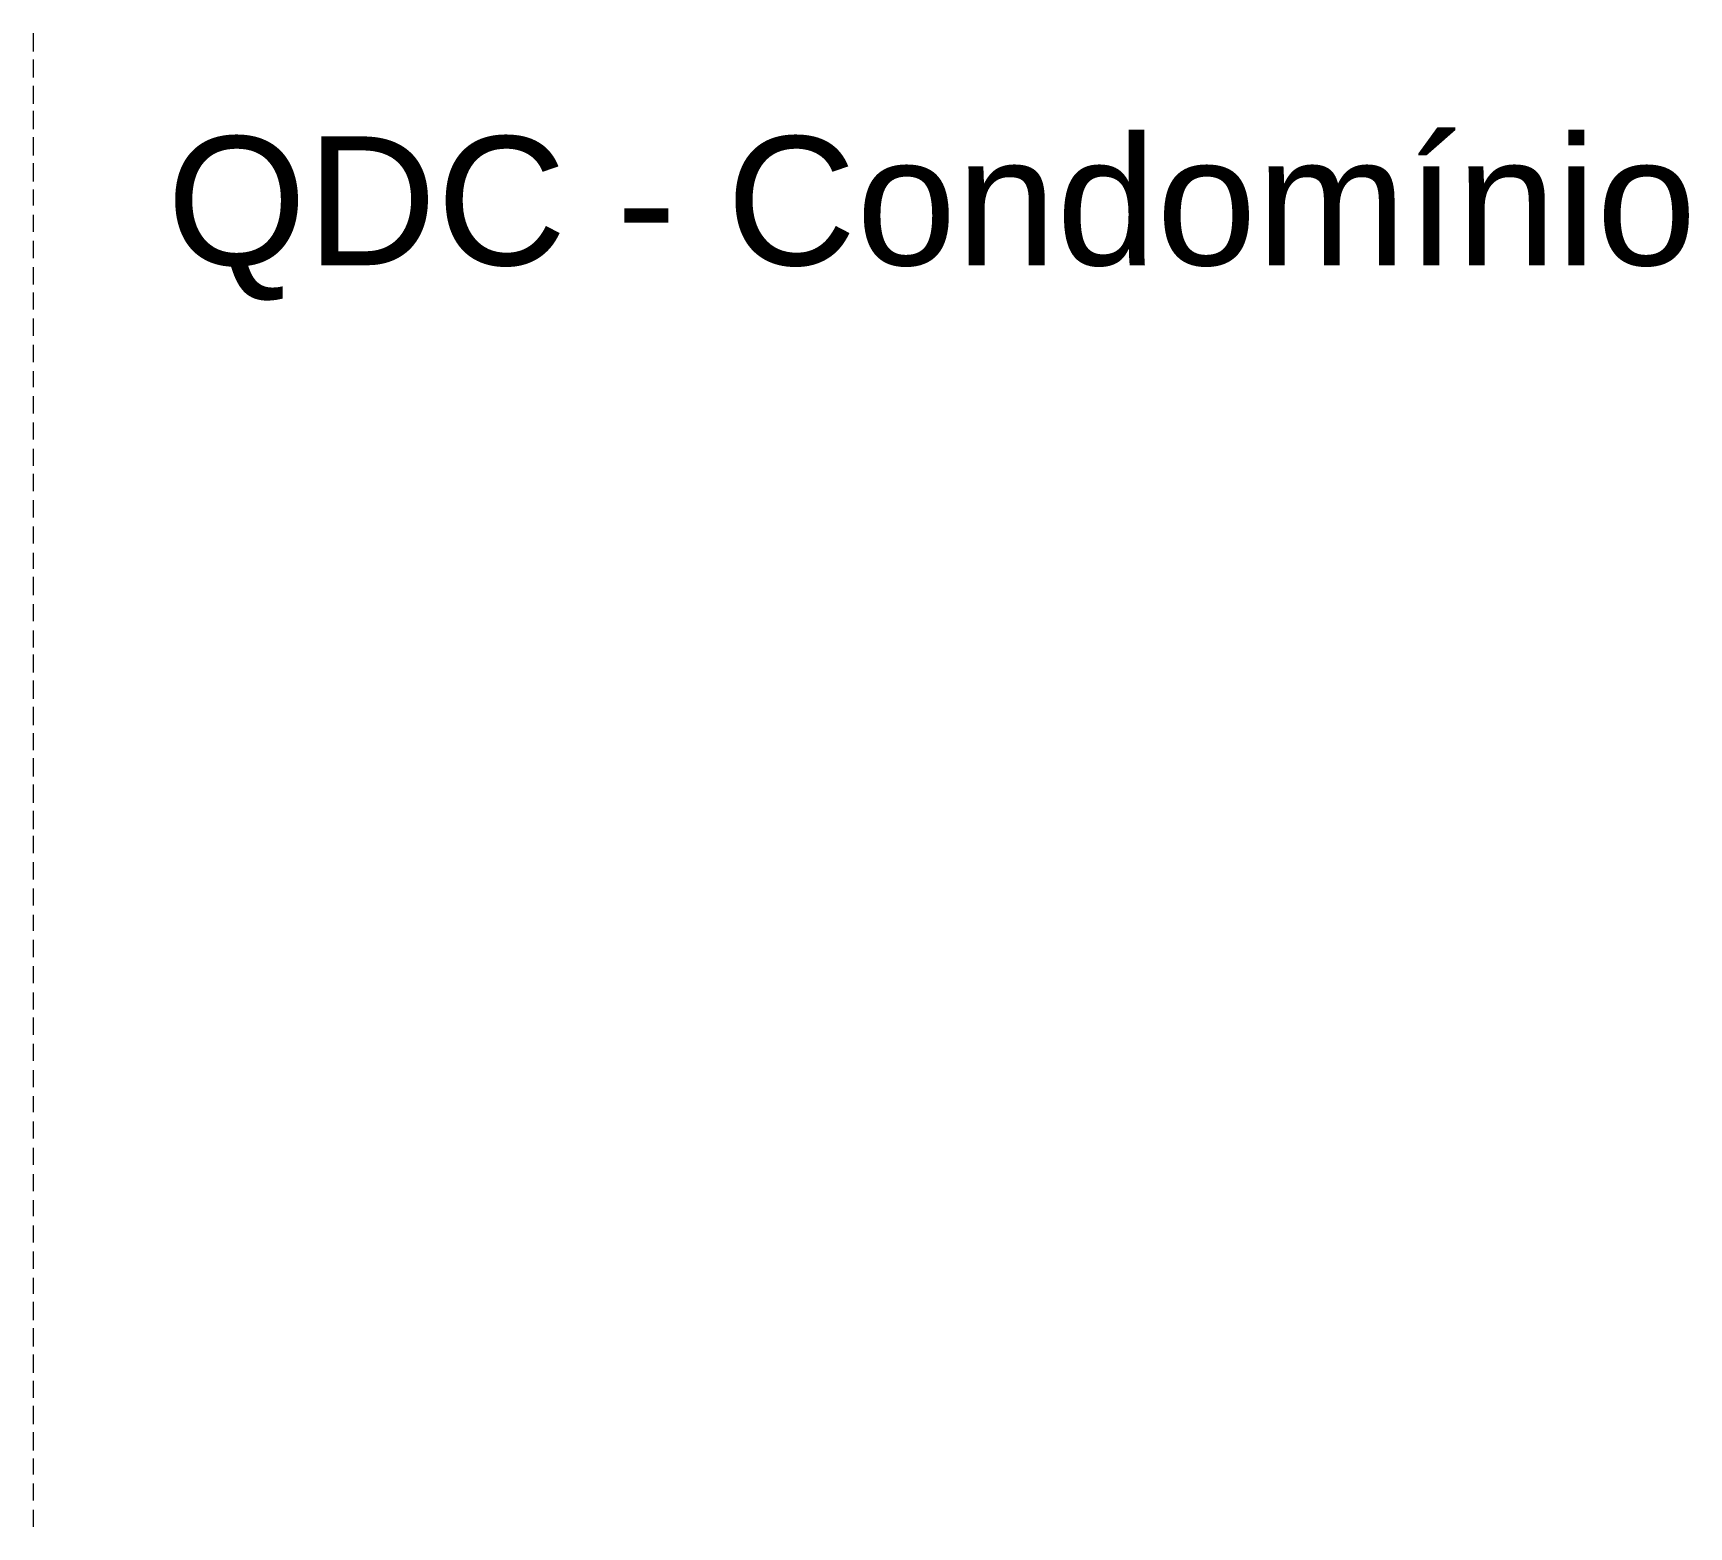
# Model space of a CAD drawing. Header units: millimetres. Extents: x 53 to 176, y -29 to 32.
# Drawn here: x 135.361 to 139.413, y 14.869 to 18.523 of the extents above; entities that cross this region are included whole.
import ezdxf

# ---------------------------------------------------------------- set-up
doc = ezdxf.new("R2010")
doc.units = ezdxf.units.MM
doc.layers.add('13 - Diagrama unifilar', color=7, linetype='Continuous', lineweight=30)
doc.styles.add('Arial0', font='arial.ttf', dxfattribs={"height": 3.14658})

msp = doc.modelspace()

# ---------------------------------------------------------------- linework, layer by layer
at = {"layer": '13 - Diagrama unifilar', "color": 6, "linetype": 'Continuous', "lineweight": 9, "true_color": 0x000006}
for points in [[(135.3613, 18.5233), (135.3613, 18.4786), (135.3613, 18.4786)], [(135.3613, 18.459), (135.3613, 18.4143), (135.3613, 18.4143)], [(135.3613, 18.3947), (135.3613, 18.3501), (135.3613, 18.3501)], [(135.3613, 18.3333), (135.3613, 18.2886), (135.3613, 18.2886)], [(135.3613, 18.269), (135.3613, 18.2243), (135.3613, 18.2243)], [(135.3613, 18.2048), (135.3613, 18.1601), (135.3613, 18.1601)], [(135.3613, 18.1405), (135.3613, 18.1014), (135.3613, 18.1014)], [(135.3613, 18.0791), (135.3613, 18.0372), (135.3613, 18.0372)], [(135.3613, 18.0148), (135.3613, 17.9729), (135.3613, 17.9729)], [(135.3613, 17.9506), (135.3613, 17.9087), (135.3613, 17.9087)], [(135.3613, 17.8891), (135.3613, 17.8472), (135.3613, 17.8472)], [(135.3613, 17.8249), (135.3613, 17.783), (135.3613, 17.783)], [(135.3613, 17.7606), (135.3613, 17.7187), (135.3613, 17.7187)], [(135.3613, 17.6964), (135.3613, 17.6573), (135.3613, 17.6573)], [(135.3613, 17.6349), (135.3613, 17.593), (135.3613, 17.593)], [(135.3613, 17.5707), (135.3613, 17.5288), (135.3613, 17.5288)], [(135.3613, 17.5064), (135.3613, 17.4645), (135.3613, 17.4645)], [(135.3613, 17.445), (135.3613, 17.403), (135.3613, 17.403)], [(135.3613, 17.3807), (135.3613, 17.3388), (135.3613, 17.3388)], [(135.3613, 17.3165), (135.3613, 17.2745), (135.3613, 17.2745)], [(135.3613, 17.2522), (135.3613, 17.2131), (135.3613, 17.2131)], [(135.3613, 17.1935), (135.3613, 17.1488), (135.3613, 17.1488)], [(135.3613, 17.1265), (135.3613, 17.0846), (135.3613, 17.0846)], [(135.3613, 17.0622), (135.3613, 17.0203), (135.3613, 17.0203)], [(135.3613, 17.0036), (135.3613, 16.9589), (135.3613, 16.9589)], [(135.3613, 16.9393), (135.3613, 16.8946), (135.3613, 16.8946)], [(135.3613, 16.8751), (135.3613, 16.8304), (135.3613, 16.8304)], [(135.3613, 16.8108), (135.3613, 16.7689), (135.3613, 16.7689)], [(135.3613, 16.7494), (135.3613, 16.7047), (135.3613, 16.7047)], [(135.3613, 16.6851), (135.3613, 16.6404), (135.3613, 16.6404)], [(135.3613, 16.6209), (135.3613, 16.5762), (135.3613, 16.5762)], [(135.3613, 16.5594), (135.3613, 16.5175), (135.3613, 16.5175)], [(135.3613, 16.4952), (135.3613, 16.4533), (135.3613, 16.4533)], [(135.3613, 16.4309), (135.3613, 16.389), (135.3613, 16.389)], [(135.3613, 16.3667), (135.3613, 16.3275), (135.3613, 16.3275)], [(135.3613, 16.3052), (135.3613, 16.2633), (135.3613, 16.2633)], [(135.3613, 16.2409), (135.3613, 16.199), (135.3613, 16.199)], [(135.3613, 16.1767), (135.3613, 16.1348), (135.3613, 16.1348)], [(135.3613, 16.1152), (135.3613, 16.0733), (135.3613, 16.0733)], [(135.3613, 16.051), (135.3613, 16.0091), (135.3613, 16.0091)], [(135.3613, 15.9867), (135.3613, 15.9448), (135.3613, 15.9448)], [(135.3613, 15.9225), (135.3613, 15.8834), (135.3613, 15.8834)], [(135.3613, 15.861), (135.3613, 15.8191), (135.3613, 15.8191)], [(135.3613, 15.7968), (135.3613, 15.7549), (135.3613, 15.7549)], [(135.3613, 15.7325), (135.3613, 15.6906), (135.3613, 15.6906)], [(135.3613, 15.6683), (135.3613, 15.6292), (135.3613, 15.6292)], [(135.3613, 15.6068), (135.3613, 15.5649), (135.3613, 15.5649)], [(135.3613, 15.5426), (135.3613, 15.5007), (135.3613, 15.5007)], [(135.3613, 15.4783), (135.3613, 15.4392), (135.3613, 15.4392)], [(135.3613, 15.4197), (135.3613, 15.375), (135.3613, 15.375)], [(135.3613, 15.3554), (135.3613, 15.3107), (135.3613, 15.3107)], [(135.3613, 15.2912), (135.3613, 15.2465), (135.3613, 15.2465)], [(135.3613, 15.2269), (135.3613, 15.185), (135.3613, 15.185)], [(135.3613, 15.1654), (135.3613, 15.1207), (135.3613, 15.1207)], [(135.3613, 15.1012), (135.3613, 15.0565), (135.3613, 15.0565)], [(135.3613, 15.0369), (135.3613, 14.9978), (135.3613, 14.9978)], [(135.3613, 14.9755), (135.3613, 14.9336), (135.3613, 14.9336)], [(135.3613, 14.9112), (135.3613, 14.8693), (135.3613, 14.8693)]]:
    msp.add_lwpolyline(points, dxfattribs=at)

# ---------------------------------------------------------------- texts
at = {"layer": '13 - Diagrama unifilar', "color": 6, "true_color": 0x000006, "style": 'Arial0'}
msp.add_text('QDC - Condomínio', height=0.315157, dxfattribs=at).set_placement((135.6882, 17.9555))

doc.saveas('drawing.dxf')
